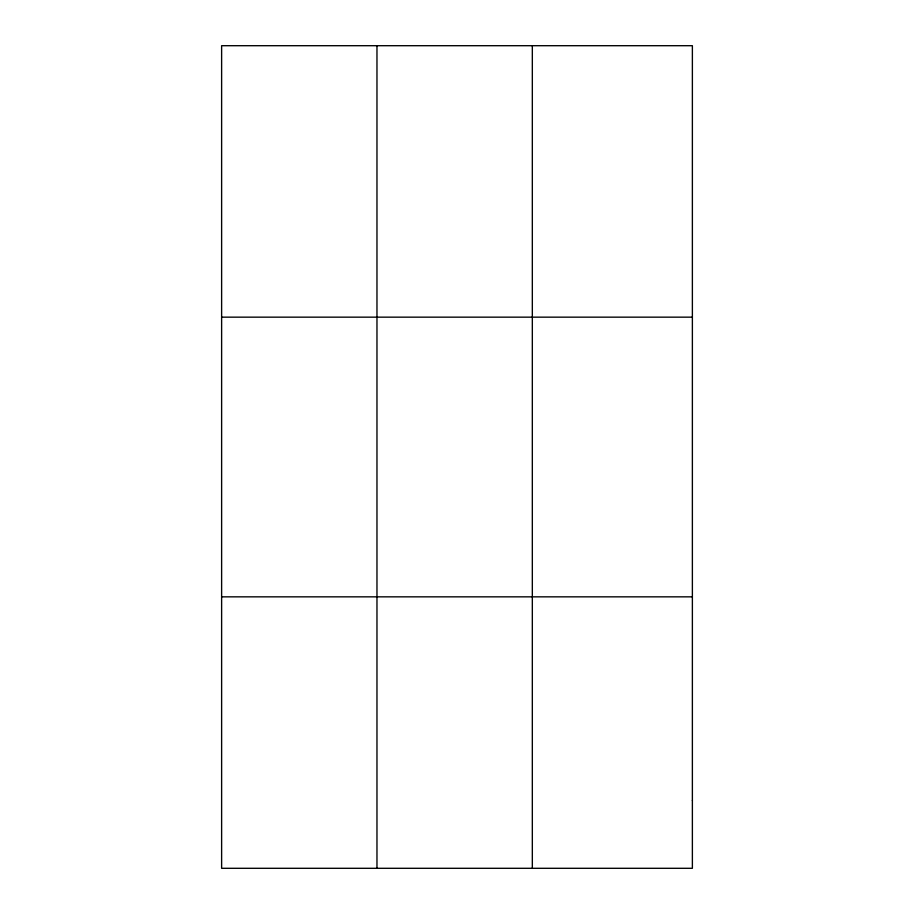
<?xml version="1.0" encoding="UTF-8"?>
<svg xmlns="http://www.w3.org/2000/svg" width="914" height="914" viewBox="0 0 914 914"><rect width="100%" height="100%" fill="white"/><g stroke="black" fill="none" stroke-linecap="round" stroke-linejoin="round"><path stroke-width="1.37" d="M221.622 317.158L692.378 317.158M221.622 596.842L692.378 596.842M532.325 45.7L532.325 868.3M376.968 45.7L376.968 868.3M692.378 800.436L692.378 868.3L221.622 868.3L221.622 45.7L692.378 45.7L692.378 800.436"/></g></svg>
